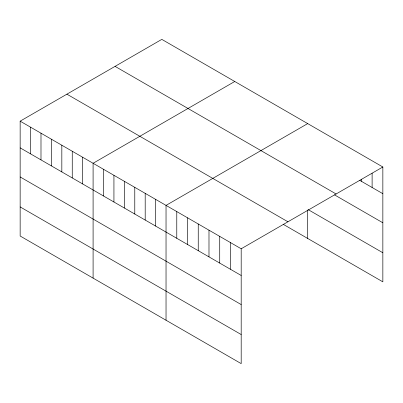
<?xml version="1.0" encoding="UTF-8"?>
<svg xmlns="http://www.w3.org/2000/svg" width="403" height="403" viewBox="0 0 403 403"><rect width="100%" height="100%" fill="white"/><g stroke="black" fill="none" stroke-linecap="round" stroke-linejoin="round"><path stroke-width="0.6" d="M20.15 121.162L241.19 248.777L241.19 363.622L20.15 236.007L20.15 121.162L161.81 39.378L382.85 166.993L382.85 281.838L283.208 224.31M234.753 81.492L93.093 163.275L93.093 278.12M307.696 123.605L166.036 205.389L166.036 320.234M241.19 248.777L382.85 166.993M359.768 180.363L382.85 193.692M115.062 66.364L336.102 193.984M334.535 194.886L382.85 222.778M308.235 209.671L382.85 252.752M66.898 94.171L287.938 221.791M20.15 147.861L241.19 275.476M20.15 176.947L241.19 304.567M20.15 206.915L241.19 334.535M372.115 173.214L372.115 187.491M361.375 179.431L361.375 181.295M307.696 209.968L307.696 238.45M230.456 242.581L230.456 269.28M219.721 236.38L219.721 263.078M208.986 230.184L208.986 256.882M198.246 223.982L198.246 250.681M187.511 217.786L187.511 244.485M176.776 211.59L176.776 238.284M155.618 199.374L155.618 226.068M145.196 193.354L145.196 220.053M134.778 187.34L134.778 214.038M124.356 181.325L124.356 208.019M113.933 175.31L113.933 202.004M103.516 169.29L103.516 195.989M82.675 157.261L82.675 183.954M72.253 151.241L72.253 177.94M61.83 145.226L61.83 171.925M51.413 139.211L51.413 165.905M40.99 133.191L40.99 159.89M30.573 127.177L30.573 153.875"/></g></svg>
